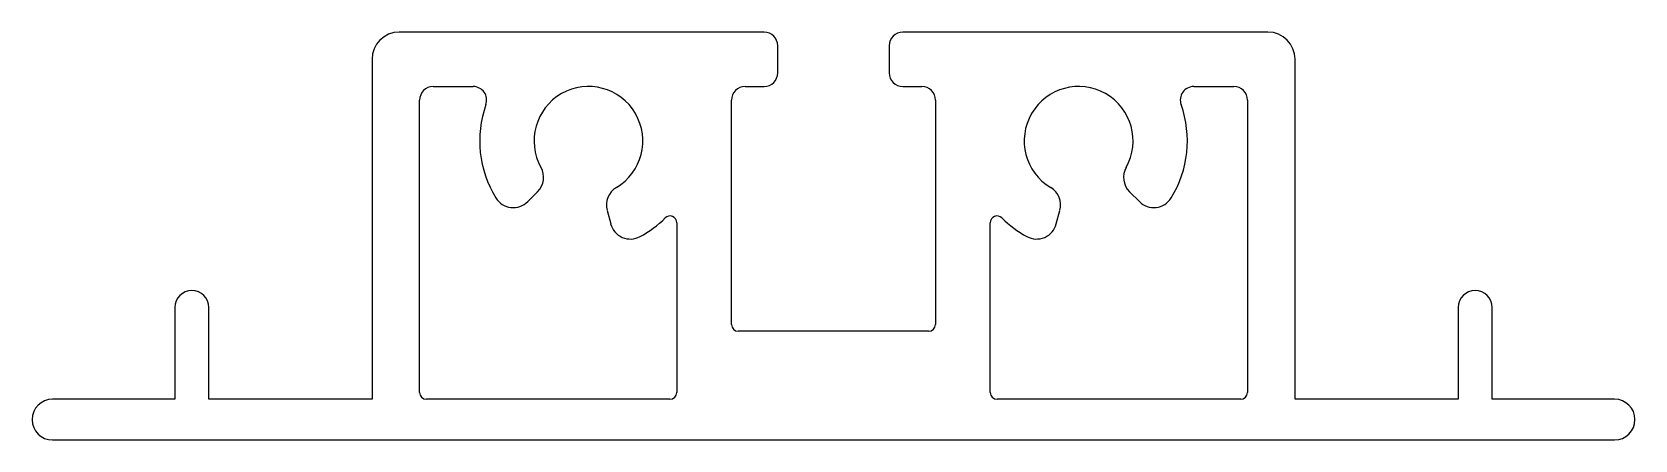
# Model space of a CAD drawing. Extents: x 429 to 547, y 518 to 548.
import ezdxf

# ---------------------------------------------------------------- set-up
doc = ezdxf.new("R2010")
doc.units = 0
doc.layers.get('0').update_dxf_attribs({"linetype": 'CONTINUOUS'})

msp = doc.modelspace()

# ---------------------------------------------------------------- linework, layer by layer
for p, q in [((482.71, 547.54), (455.87, 547.54)), ((519.76, 547.54), (492.91, 547.54)), ((483.71, 544.54), (483.71, 546.54)), ((491.91, 546.54), (491.91, 544.54)), ((453.87, 545.54), (453.87, 520.54)), ((521.76, 520.54), (521.76, 545.54)), ((458.37, 543.54), (461.3, 543.54)), ((481.31, 543.54), (482.71, 543.54)), ((492.91, 543.54), (494.31, 543.54)), ((514.32, 543.54), (517.26, 543.54)), ((457.37, 521.04), (457.37, 542.54)), ((480.31, 526.04), (480.31, 542.54)), ((495.31, 542.54), (495.31, 526.04)), ((518.26, 542.54), (518.26, 521.04)), ((465.32, 535.07), (466.05, 535.8)), ((509.58, 535.8), (510.31, 535.07)), ((471.16, 534.43), (471.43, 533.43)), ((504.2, 533.43), (504.47, 534.43)), ((476.28, 533.52), (476.28, 521.04)), ((499.34, 521.04), (499.34, 533.52)), ((439.37, 527.29), (439.37, 520.54)), ((441.87, 520.54), (441.87, 527.29)), ((533.76, 527.29), (533.76, 520.54)), ((536.26, 520.54), (536.26, 527.29)), ((494.81, 525.54), (480.81, 525.54)), ((439.37, 520.54), (430.37, 520.54)), ((453.87, 520.54), (441.87, 520.54)), ((475.78, 520.54), (457.87, 520.54)), ((517.76, 520.54), (499.84, 520.54)), ((533.76, 520.54), (521.76, 520.54)), ((545.26, 520.54), (536.26, 520.54)), ((430.37, 517.54), (545.26, 517.54))]:
    msp.add_line(p, q)
for centre, radius, start, end in [((455.87, 545.54), 2, 90, 180), ((482.71, 546.54), 1, 0, 90), ((492.91, 546.54), 1, 90, 180), ((519.76, 545.54), 2, 0, 90), ((458.37, 542.54), 1, 90, 180), ((461.3, 542.54), 1, 340.5288, 90), ((469.79, 539.54), 4, 300.8266, 209.1734), ((481.31, 542.54), 1, 90, 180), ((482.71, 544.54), 1, 270, 0), ((492.91, 544.54), 1, 180, 270), ((494.31, 542.54), 1, 0, 90), ((505.84, 539.54), 4, 330.8266, 239.1734), ((514.32, 542.54), 1, 90, 199.4712), ((517.26, 542.54), 1, 0, 90), ((469.79, 539.54), 8, 160.5288, 211.6576), ((505.84, 539.54), 8, 328.3424, 19.4712), ((464.99, 536.86), 1.5, 315, 29.1734), ((510.64, 536.86), 1.5, 150.8266, 225), ((464.26, 536.13), 1.5, 211.6576, 315), ((472.61, 534.82), 1.5, 120.8266, 195), ((503.02, 534.82), 1.5, 345, 59.1734), ((511.37, 536.13), 1.5, 225, 328.3424), ((472.87, 533.82), 1.5, 195, 298.3424), ((469.79, 539.54), 8, 298.3424, 314.8415), ((475.78, 533.52), 0.5, 0, 134.8415), ((499.84, 533.52), 0.5, 45.1585, 180), ((505.84, 539.54), 8, 225.1585, 241.6576), ((502.75, 533.82), 1.5, 241.6576, 345), ((440.62, 527.29), 1.25, 0, 180), ((535.01, 527.29), 1.25, 0, 180), ((480.81, 526.04), 0.5, 180, 270), ((494.81, 526.04), 0.5, 270, 0), ((430.37, 519.04), 1.5, 90, 270), ((457.87, 521.04), 0.5, 180, 270), ((475.78, 521.04), 0.5, 270, 0), ((499.84, 521.04), 0.5, 180, 270), ((517.76, 521.04), 0.5, 270, 0), ((545.26, 519.04), 1.5, 270, 90)]:
    msp.add_arc(centre, radius, start, end)

doc.saveas('drawing.dxf')
